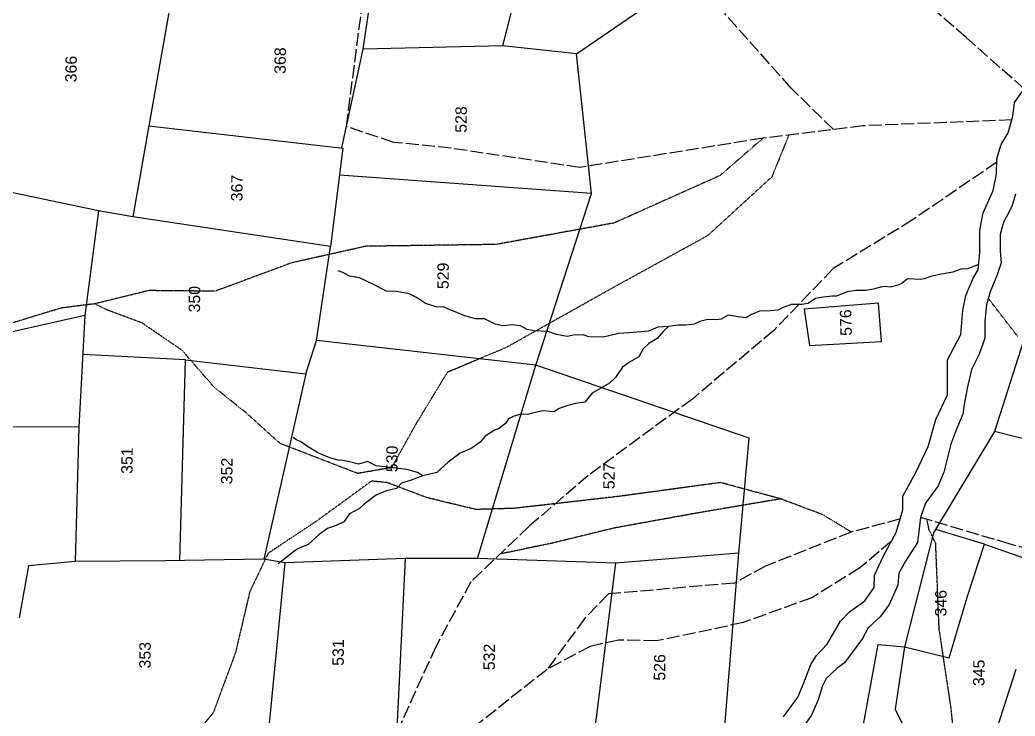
# Model space of a CAD drawing. Header units: inches. Extents: x 343459 to 349076, y 1589263 to 1597215.
# Drawn here: x 344464 to 345382, y 1592724 to 1593366 of the extents above; entities that cross this region are included whole.
import ezdxf

# ---------------------------------------------------------------- set-up
doc = ezdxf.new("R2010")
doc.units = ezdxf.units.IN
doc.header["$MEASUREMENT"] = 0
doc.linetypes.add('ACAD_ISO02W100', pattern=[15, 12, -3])
doc.linetypes.add('ACAD_ISO07W100', pattern=[3, 0, -3])
for name, color, linetype in [('CARTTRACK', 30, 'ACAD_ISO02W100'), ('NALA', 4, 'Continuous'), ('SURVEY_BND', 7, 'Continuous'), ('SURVEY_NO', 7, 'Continuous')]:
    doc.layers.add(name, color=color, linetype=linetype)
doc.layers.add('FOOTPATH', color=150, linetype='ACAD_ISO07W100', lineweight=30)
doc.styles.get("Standard").update_dxf_attribs({"font": 'arial.ttf'})

msp = doc.modelspace()

# ---------------------------------------------------------------- linework, layer by layer
at = {"layer": 'CARTTRACK'}
for p, q in [((344765.08, 1593267.36), (344786.9, 1593435.02)), ((345336.32, 1593349.65), (345265.5, 1593410.7)), ((345175.01, 1593302.94), (345113.89, 1593371.67)), ((345389.97, 1593302.13), (345336.32, 1593349.65)), ((345214.09, 1593264.68), (345175.01, 1593302.94)), ((345378.55, 1593273.47), (345241.6, 1593268.11)), ((344808.71, 1593252.78), (344765.08, 1593267.36)), ((345241.6, 1593268.11), (345149.05, 1593256.58)), ((344861.66, 1593247.38), (344808.71, 1593252.78)), ((345149.05, 1593256.58), (344980.23, 1593229.67)), ((344980.23, 1593229.67), (344861.66, 1593247.38)), ((345364.68, 1593234.45), (345287.05, 1593181.32)), ((345287.05, 1593181.32), (345213.84, 1593136.32)), ((345213.84, 1593136.32), (345159.24, 1593079.41)), ((345159.24, 1593079.41), (345084.06, 1593016.05)), ((345084.06, 1593016.05), (344988.04, 1592945.62)), ((344988.04, 1592945.62), (344933.57, 1592898.63)), ((345275.59, 1592905.4), (345230.46, 1592893.34)), ((345376.89, 1592882.3), (345294.41, 1592906.74)), ((344933.57, 1592898.63), (344879.86, 1592847.43)), ((345230.46, 1592893.34), (345151.38, 1592861.93)), ((345267.74, 1592884.91), (345238.36, 1592860.25)), ((345454.7, 1592860.18), (345376.89, 1592882.3)), ((345151.38, 1592861.93), (345122.83, 1592846.3)), ((345238.36, 1592860.25), (345194.08, 1592832.74)), ((344879.86, 1592847.43), (344847.41, 1592787.58)), ((345122.83, 1592846.3), (345006.74, 1592836.31)), ((345006.74, 1592836.31), (344984.88, 1592813.76)), ((345194.08, 1592832.74), (345130.96, 1592809.77)), ((344984.88, 1592813.76), (344950.06, 1592766.67)), ((345130.96, 1592809.77), (345050.91, 1592792.92)), ((345016.27, 1592793.63), (344989.67, 1592787.85)), ((345050.91, 1592792.92), (345016.27, 1592793.63)), ((344847.41, 1592787.58), (344810.56, 1592705.83)), ((344989.67, 1592787.85), (344950.06, 1592766.67)), ((344950.06, 1592766.67), (344869.85, 1592703.18))]:
    msp.add_line(p, q, dxfattribs=at)
at = {"layer": 'FOOTPATH', "ltscale": 0.01}
for p, q in [((345149.05, 1593256.58), (345109.62, 1593222.2)), ((345172.9, 1593259.55), (345157.22, 1593220.85)), ((345109.62, 1593222.2), (345011.71, 1593178.37)), ((345157.22, 1593220.85), (345098, 1593166.63)), ((345011.71, 1593178.37), (344903.2, 1593158.63)), ((345098, 1593166.63), (345010.27, 1593118.39)), ((344783, 1593156.95), (344714.88, 1593141.73)), ((344903.2, 1593158.63), (344783, 1593156.95)), ((344714.88, 1593141.73), (344644.14, 1593115.53)), ((344583.02, 1593116.07), (344533.05, 1593103.86)), ((344644.14, 1593115.53), (344583.02, 1593116.07)), ((345010.27, 1593118.39), (344912.52, 1593063.57)), ((345384.24, 1593073.45), (345356.9, 1593108.9)), ((344501.87, 1593099.92), (344434.17, 1593079.17)), ((344533.05, 1593103.86), (344501.87, 1593099.92)), ((344544.51, 1593098.14), (344533.05, 1593103.86)), ((344576.58, 1593086.29), (344544.51, 1593098.14)), ((344613.67, 1593060.96), (344576.58, 1593086.29)), ((344642.83, 1593027.27), (344613.67, 1593060.96)), ((344912.52, 1593063.57), (344858.02, 1593040.59)), ((344858.02, 1593040.59), (344829.01, 1592992.77)), ((344672.57, 1593003.38), (344642.83, 1593027.27)), ((344704.02, 1592975.01), (344672.57, 1593003.38)), ((344829.01, 1592992.77), (344806.61, 1592952.69)), ((344775.43, 1592947.4), (344704.02, 1592975.01)), ((344806.61, 1592952.69), (344775.43, 1592947.4)), ((344788.19, 1592940.33), (344737.16, 1592903.16)), ((344802.75, 1592938.91), (344788.19, 1592940.33)), ((344839.53, 1592924.97), (344802.75, 1592938.91)), ((345109.9, 1592938.97), (345016.39, 1592926.22)), ((345165.49, 1592923.94), (345109.9, 1592938.97)), ((344884.32, 1592914.18), (344839.53, 1592924.97)), ((345016.39, 1592926.22), (344919.61, 1592915.17)), ((345165.49, 1592923.94), (345090.68, 1592911.27)), ((345204.38, 1592909.31), (345165.49, 1592923.94)), ((344919.61, 1592915.17), (344884.32, 1592914.18)), ((345090.68, 1592911.27), (345012.58, 1592897.15)), ((345230.46, 1592893.34), (345204.38, 1592909.31)), ((345302.2, 1592895.62), (345300.33, 1592904.99)), ((344737.16, 1592903.16), (344692.88, 1592873.73)), ((345012.58, 1592897.15), (344953.93, 1592882.9)), ((345308.37, 1592883), (345302.2, 1592895.62)), ((344953.93, 1592882.9), (344906.72, 1592873.03)), ((345311.54, 1592804.17), (345308.37, 1592883)), ((344692.88, 1592873.73), (344676.06, 1592838.55)), ((344676.06, 1592838.55), (344662.84, 1592782.23)), ((345322.48, 1592731.56), (345311.54, 1592804.17)), ((344662.84, 1592782.23), (344642.28, 1592726.66)), ((345335.67, 1592607.91), (345322.48, 1592731.56)), ((344642.28, 1592726.66), (344629.36, 1592711.1))]:
    msp.add_line(p, q, dxfattribs=at)
at = {"layer": 'NALA'}
for p, q in [((345380.93, 1593289.51), (345393.05, 1593306.42)), ((345379.62, 1593277.05), (345380.93, 1593289.51)), ((345375.04, 1593261.66), (345379.62, 1593277.05)), ((345368.71, 1593250.69), (345375.04, 1593261.66)), ((345364.76, 1593237.53), (345368.71, 1593250.69)), ((345364.4, 1593223.39), (345364.76, 1593237.53)), ((345361.39, 1593208.55), (345364.4, 1593223.39)), ((345352.11, 1593187.77), (345361.39, 1593208.55)), ((345381.82, 1593205.01), (345378.68, 1593193.64)), ((345378.68, 1593193.64), (345374.57, 1593186.08)), ((345349.09, 1593171.97), (345352.11, 1593187.77)), ((345371.22, 1593179.78), (345369.14, 1593172.45)), ((345374.57, 1593186.08), (345371.22, 1593179.78)), ((345348.91, 1593151.34), (345349.09, 1593171.97)), ((345369.14, 1593172.45), (345367.83, 1593167.91)), ((345367.83, 1593167.91), (345367.69, 1593152.46)), ((345347.57, 1593135.29), (345348.91, 1593151.34)), ((345367.69, 1593152.46), (345368.86, 1593141.82)), ((344761.66, 1593132.89), (344757.45, 1593134.33)), ((345324.17, 1593133.05), (345313.67, 1593131.15)), ((345331.45, 1593135.73), (345324.17, 1593133.05)), ((345337.94, 1593136.21), (345331.45, 1593135.73)), ((345347.98, 1593140.15), (345337.94, 1593136.21)), ((345342.95, 1593127.66), (345347.57, 1593135.29)), ((345368.86, 1593141.82), (345364.97, 1593130.71)), ((344767.8, 1593129.48), (344761.66, 1593132.89)), ((344777.24, 1593127.97), (344767.8, 1593129.48)), ((344789.33, 1593121.87), (344777.24, 1593127.97)), ((345282.49, 1593126.78), (345277.28, 1593122.7)), ((345294.25, 1593126.27), (345282.49, 1593126.78)), ((345297.84, 1593126.91), (345294.25, 1593126.27)), ((345304.89, 1593129.24), (345297.84, 1593126.91)), ((345313.67, 1593131.15), (345304.89, 1593129.24)), ((345336.25, 1593111.66), (345342.95, 1593127.66)), ((345364.97, 1593130.71), (345358.47, 1593114.84)), ((344801.95, 1593115.59), (344789.33, 1593121.87)), ((344811.28, 1593115.15), (344801.95, 1593115.59)), ((344822.88, 1593112.94), (344811.28, 1593115.15)), ((345226.68, 1593115.04), (345216.95, 1593110.88)), ((345234.38, 1593116.17), (345226.68, 1593115.04)), ((345243.9, 1593116.09), (345234.38, 1593116.17)), ((345250.95, 1593117.49), (345243.9, 1593116.09)), ((345257.47, 1593119.16), (345250.95, 1593117.49)), ((345261.72, 1593119.92), (345257.47, 1593119.16)), ((345266.49, 1593119.21), (345261.72, 1593119.92)), ((345272.61, 1593120.75), (345266.49, 1593119.21)), ((345277.28, 1593122.7), (345272.61, 1593120.75)), ((345358.47, 1593114.84), (345355.33, 1593102.96)), ((344829.66, 1593109.68), (344822.88, 1593112.94)), ((344837.89, 1593104.32), (344829.66, 1593109.68)), ((345197.55, 1593108.66), (345190.79, 1593104.31)), ((345204.86, 1593109.92), (345197.55, 1593108.66)), ((345212.57, 1593110.92), (345204.86, 1593109.92)), ((345216.95, 1593110.88), (345212.57, 1593110.92)), ((345333.49, 1593097.78), (345336.25, 1593111.66)), ((344847.72, 1593101.24), (344837.89, 1593104.32)), ((344855.29, 1593100.82), (344847.72, 1593101.24)), ((344860.73, 1593098.3), (344855.29, 1593100.82)), ((344874.41, 1593092.72), (344860.73, 1593098.3)), ((345145.78, 1593097), (345138.59, 1593094.01)), ((345155.69, 1593097.44), (345145.78, 1593097)), ((345162.86, 1593097.91), (345155.69, 1593097.44)), ((345167.66, 1593100.53), (345162.86, 1593097.91)), ((345175.51, 1593103.12), (345167.66, 1593100.53)), ((345184.81, 1593103.17), (345175.51, 1593103.12)), ((345190.79, 1593104.31), (345184.81, 1593103.17)), ((345331.62, 1593075.49), (345333.49, 1593097.78)), ((345355.33, 1593102.96), (345353.67, 1593087.78)), ((344884.25, 1593089.97), (344874.41, 1593092.72)), ((344892.29, 1593089.9), (344884.25, 1593089.97)), ((344902.11, 1593085.05), (344892.29, 1593089.9)), ((345091.06, 1593087.65), (345085.73, 1593085.17)), ((345098.25, 1593089.31), (345091.06, 1593087.65)), ((345106.47, 1593089.24), (345098.25, 1593089.31)), ((345110.46, 1593089.6), (345106.47, 1593089.24)), ((345116.95, 1593093.27), (345110.46, 1593089.6)), ((345126.22, 1593091.72), (345116.95, 1593093.27)), ((345133.25, 1593091), (345126.22, 1593091.72)), ((345138.59, 1593094.01), (345133.25, 1593091)), ((345353.67, 1593087.78), (345353.54, 1593072.34)), ((344909.31, 1593083.58), (344902.11, 1593085.05)), ((344917.77, 1593084.38), (344909.31, 1593083.58)), ((344925.68, 1593083.43), (344917.77, 1593084.38)), ((344931.82, 1593080.21), (344925.68, 1593083.43)), ((344938.32, 1593079.09), (344931.82, 1593080.21)), ((344950.92, 1593078.26), (344938.32, 1593079.09)), ((344958.64, 1593075.73), (344950.92, 1593078.26)), ((345043.47, 1593078.68), (345025.85, 1593077.24)), ((345052.13, 1593082.3), (345043.47, 1593078.68)), ((345057.33, 1593078.51), (345051.69, 1593071.92)), ((345062.14, 1593082.99), (345052.13, 1593082.3)), ((345062.14, 1593082.99), (345057.33, 1593078.51)), ((345070.73, 1593084.11), (345062.14, 1593082.99)), ((345078.16, 1593084.04), (345070.73, 1593084.11)), ((345085.73, 1593085.17), (345078.16, 1593084.04)), ((344968.48, 1593073.88), (344958.64, 1593075.73)), ((344974.48, 1593075.06), (344968.48, 1593073.88)), ((344983.29, 1593075.15), (344974.48, 1593075.06)), ((344988.73, 1593073.52), (344983.29, 1593075.15)), ((345002.05, 1593073.22), (344988.73, 1593073.52)), ((345015.98, 1593076.63), (345002.05, 1593073.22)), ((345025.85, 1593077.24), (345015.98, 1593076.63)), ((345051.69, 1593071.92), (345043.82, 1593067.2)), ((345319.2, 1593052.34), (345331.62, 1593075.49)), ((345353.54, 1593072.34), (345348.35, 1593057.44)), ((345038.6, 1593062.33), (345034.74, 1593055)), ((345043.82, 1593067.2), (345038.6, 1593062.33)), ((345034.74, 1593055), (345026.07, 1593050.16)), ((345319.39, 1593019.97), (345319.2, 1593052.34)), ((345348.35, 1593057.44), (345341.39, 1593043.32)), ((345019.66, 1593045.57), (345013.21, 1593035.92)), ((345026.07, 1593050.16), (345019.66, 1593045.57)), ((345341.39, 1593043.32), (345337.71, 1593027.4)), ((345013.21, 1593035.92), (345007.72, 1593030.66)), ((344999.72, 1593026.21), (344991.58, 1593021.36)), ((345007.72, 1593030.66), (344999.72, 1593026.21)), ((345337.71, 1593027.4), (345334.8, 1593012.74)), ((344991.58, 1593021.36), (344984.77, 1593013.01)), ((345308.41, 1592997.04), (345319.39, 1593019.97)), ((344946.21, 1593005.11), (344936.28, 1593003.08)), ((344956.56, 1593004.36), (344946.21, 1593005.11)), ((344961.23, 1593007.24), (344956.56, 1593004.36)), ((344969.08, 1593010.1), (344961.23, 1593007.24)), ((344976.4, 1593012.02), (344969.08, 1593010.1)), ((344984.77, 1593013.01), (344976.4, 1593012.02)), ((345334.8, 1593012.74), (345333.44, 1593002.12)), ((344914.6, 1592997.82), (344911.78, 1592993.33)), ((344918.87, 1593000.04), (344914.6, 1592997.82)), ((344925.66, 1593001.98), (344918.87, 1593000.04)), ((344932.42, 1593001.92), (344925.66, 1593001.98)), ((344936.28, 1593003.08), (344932.42, 1593001.92)), ((345301.48, 1592972.16), (345308.41, 1592997.04)), ((345333.44, 1593002.12), (345326.98, 1592986.73)), ((344902.17, 1592987.7), (344893.01, 1592981.92)), ((344905.36, 1592988.6), (344902.17, 1592987.7)), ((344911.78, 1592993.33), (344905.36, 1592988.6)), ((345326.98, 1592986.73), (345322.32, 1592974.36)), ((344718.53, 1592978.74), (344716.16, 1592980.6)), ((344723.66, 1592976.11), (344718.53, 1592978.74)), ((344893.01, 1592981.92), (344888.31, 1592976.12)), ((344728.42, 1592972.94), (344723.66, 1592976.11)), ((344738.72, 1592966.39), (344728.42, 1592972.94)), ((344880.16, 1592970.34), (344869.9, 1592966.05)), ((344888.31, 1592976.12), (344880.16, 1592970.34)), ((345290.5, 1592948.76), (345301.48, 1592972.16)), ((345322.32, 1592974.36), (345315.77, 1592948.59)), ((344749.72, 1592961.69), (344738.72, 1592966.39)), ((344757.43, 1592959.78), (344749.72, 1592961.69)), ((344761.47, 1592959.37), (344757.43, 1592959.78)), ((344766.8, 1592958.41), (344761.47, 1592959.37)), ((344869.9, 1592966.05), (344858.81, 1592957.91)), ((344776.16, 1592956.11), (344766.8, 1592958.41)), ((344784.58, 1592958.41), (344776.16, 1592956.11)), ((344792.46, 1592954.47), (344784.58, 1592958.41)), ((344820.76, 1592950.91), (344792.46, 1592954.47)), ((344830.49, 1592948.43), (344820.76, 1592950.91)), ((344858.81, 1592957.91), (344848.44, 1592948.23)), ((344824.75, 1592941.13), (344815.98, 1592938.29)), ((344835.41, 1592945.29), (344824.75, 1592941.13)), ((344835.41, 1592945.29), (344830.49, 1592948.43)), ((344848.44, 1592948.23), (344835.41, 1592945.29)), ((345278.09, 1592926.57), (345290.5, 1592948.76)), ((345315.77, 1592948.59), (345310.6, 1592935.98)), ((344802.12, 1592931.5), (344792.79, 1592927.6)), ((344811.29, 1592933.41), (344802.12, 1592931.5)), ((344815.98, 1592938.29), (344811.29, 1592933.41)), ((345310.6, 1592935.98), (345299.08, 1592920.12)), ((344792.79, 1592927.6), (344781.57, 1592918.92)), ((345277.98, 1592913.86), (345278.09, 1592926.57)), ((344777.28, 1592915.11), (344767.95, 1592910.14)), ((344781.57, 1592918.92), (344777.28, 1592915.11)), ((345272.04, 1592892.81), (345277.98, 1592913.86)), ((345299.08, 1592920.12), (345294.41, 1592906.74)), ((344767.95, 1592910.14), (344762.71, 1592902.88)), ((345294.41, 1592906.74), (345291.56, 1592883.82)), ((344747.56, 1592896.48), (344740.08, 1592891.23)), ((344755.68, 1592899.33), (344747.56, 1592896.48)), ((344762.71, 1592902.88), (344755.68, 1592899.33)), ((344740.08, 1592891.23), (344729.78, 1592881.88)), ((345260.36, 1592871.33), (345272.04, 1592892.81)), ((344719.83, 1592877.44), (344713.82, 1592873.24)), ((344723.12, 1592879.15), (344719.83, 1592877.44)), ((344729.78, 1592881.88), (344723.12, 1592879.15)), ((345291.56, 1592883.82), (345286.17, 1592875)), ((344710.21, 1592870.08), (344702.11, 1592864.06)), ((344713.82, 1592873.24), (344710.21, 1592870.08)), ((345251.82, 1592853.66), (345260.36, 1592871.33)), ((345286.17, 1592875), (345280.53, 1592866.44)), ((345280.53, 1592866.44), (345274.37, 1592855.35)), ((345251.72, 1592842.15), (345251.82, 1592853.66)), ((345274.37, 1592855.35), (345273.51, 1592844.47)), ((345242.98, 1592829.76), (345251.72, 1592842.15)), ((345273.51, 1592844.47), (345265.51, 1592826.57)), ((345229.04, 1592819.74), (345242.98, 1592829.76)), ((345265.51, 1592826.57), (345257.32, 1592815.24)), ((345220.58, 1592811.18), (345229.04, 1592819.74)), ((345257.32, 1592815.24), (345246.1, 1592804.96)), ((345208.42, 1592789.95), (345220.58, 1592811.18)), ((345246.1, 1592804.96), (345240.96, 1592795.13)), ((345240.96, 1592795.13), (345231.49, 1592782.3)), ((345198.51, 1592779.48), (345208.42, 1592789.95)), ((345193.4, 1592771.14), (345198.51, 1592779.48)), ((345231.49, 1592782.3), (345224.32, 1592772.74)), ((345186.79, 1592754.17), (345193.4, 1592771.14)), ((345217.45, 1592767.74), (345207.27, 1592758.15)), ((345224.32, 1592772.74), (345217.45, 1592767.74)), ((345207.27, 1592758.15), (345203.93, 1592751.59)), ((345181.4, 1592741.03), (345186.79, 1592754.17)), ((345203.93, 1592751.59), (345200.02, 1592738.46)), ((345167.94, 1592722.79), (345181.4, 1592741.03)), ((345200.02, 1592738.46), (345193.82, 1592724.33)), ((345193.82, 1592724.33), (345187.68, 1592715.78))]:
    msp.add_line(p, q, dxfattribs=at)
at = {"layer": 'SURVEY_BND'}
for p, q in [((344780.62, 1593338.73), (344808.06, 1593524.66)), ((344909.44, 1593341.84), (344953.91, 1593517.2)), ((344612.52, 1593434.61), (344582.95, 1593268.19)), ((344977.07, 1593334.52), (345118.99, 1593431.52)), ((344761.01, 1593247.65), (344780.62, 1593338.73)), ((344909.44, 1593341.84), (344780.62, 1593338.73)), ((344977.07, 1593334.52), (344909.44, 1593341.84)), ((344990.97, 1593205.71), (344977.07, 1593334.52)), ((344582.95, 1593268.19), (344568.2, 1593184.23)), ((344582.95, 1593268.19), (344761.78, 1593247.56)), ((344761.78, 1593247.56), (344750.52, 1593156.67)), ((344990.97, 1593205.71), (344758.68, 1593222.54)), ((344475.02, 1593202.45), (344417.18, 1593215.26)), ((344536.63, 1593189.58), (344475.02, 1593202.45)), ((344939.76, 1593047.31), (344990.97, 1593205.71)), ((344536.63, 1593189.58), (344523.86, 1593093.01)), ((344568.2, 1593184.23), (344536.63, 1593189.58)), ((344750.52, 1593156.67), (344568.2, 1593184.23)), ((344737.5, 1593070.03), (344750.52, 1593156.67)), ((345255.73, 1593104.34), (345187.13, 1593098.85)), ((345187.13, 1593098.85), (345191.99, 1593065.42)), ((345258.56, 1593068.99), (345255.73, 1593104.34)), ((344523.86, 1593093.01), (344382.13, 1593061.26)), ((344523.86, 1593093.01), (344518.45, 1592990.02)), ((345394.1, 1593085.09), (345362.66, 1592985.96)), ((344727.7, 1593039.24), (344737.5, 1593070.03)), ((344939.76, 1593047.31), (344737.5, 1593070.03)), ((345191.99, 1593065.42), (345258.56, 1593068.99)), ((344616.75, 1593052.22), (344521.98, 1593057.21)), ((344611.46, 1592866.97), (344616.75, 1593052.22)), ((344616.75, 1593052.22), (344727.7, 1593039.24)), ((344885.9, 1592868.97), (344939.76, 1593047.31)), ((345136.48, 1592979.97), (344939.76, 1593047.31)), ((344727.7, 1593039.24), (344689.01, 1592868.25)), ((344518.45, 1592990.02), (344372.68, 1592990.63)), ((344518.45, 1592990.02), (344514.95, 1592866.05)), ((345126.8, 1592873.85), (345136.48, 1592979.97)), ((345362.66, 1592985.96), (345306.47, 1592892.58)), ((345418.94, 1592971.6), (345362.66, 1592985.96)), ((345353.24, 1592882.19), (345308.42, 1592895.82)), ((345306.47, 1592892.58), (345279.47, 1592787.49)), ((345337.54, 1592834.11), (345353.24, 1592882.19)), ((345353.24, 1592882.19), (345418.07, 1592859.43)), ((344689.01, 1592868.25), (344597.78, 1592866.75)), ((344708.41, 1592864.82), (344689.01, 1592868.25)), ((344819.54, 1592868.97), (344708.41, 1592864.82)), ((344811.91, 1592711.94), (344819.54, 1592868.97)), ((344885.9, 1592868.97), (344819.54, 1592868.97)), ((345013.49, 1592864.5), (344885.9, 1592868.97)), ((345126.8, 1592873.85), (345013.49, 1592864.5)), ((345112.06, 1592689.03), (345126.8, 1592873.85)), ((344472.06, 1592862.13), (344463.49, 1592814.15)), ((344514.95, 1592866.05), (344472.06, 1592862.13)), ((344597.78, 1592866.75), (344514.95, 1592866.05)), ((344708.41, 1592864.82), (344692.71, 1592704.03)), ((344991.82, 1592692.49), (345013.49, 1592864.5)), ((345320.89, 1592777.22), (345337.54, 1592834.11)), ((345241.23, 1592712.48), (345255.36, 1592789.66)), ((345255.36, 1592789.66), (345279.47, 1592787.49)), ((345279.47, 1592787.49), (345271.01, 1592729.82)), ((345279.47, 1592787.49), (345320.89, 1592777.22)), ((345382.1, 1592766.46), (345349.93, 1592665.85)), ((345271.01, 1592729.82), (345293.44, 1592685.21))]:
    msp.add_line(p, q, dxfattribs=at)

# ---------------------------------------------------------------- texts
at = {"layer": 'SURVEY_NO'}
for s, rotation, oblique, p in [('368', 89.4935, 360, (344709.13, 1593315.95)), ('366', 89.4935, 360, (344516.36, 1593308.14)), ('367', 89.4935, 360, (344669.25, 1593198.39)), ('529', 89.4935, 360, (344859.34, 1593117.4)), ('350', 89.4935, 360, (344630.13, 1593095.87)), ('576', 91.33764, 0, (345231.04, 1593074.41)), ('351', 89.4935, 360, (344567.94, 1592946.95)), ('352', 89.4935, 360, (344659.96, 1592937.36)), ('531', 89.4935, 360, (344762.66, 1592769.88)), ('532', 89.4935, 360, (344901.91, 1592765.83)), ('526', 89.4935, 360, (345058.97, 1592756.22)), ('345', 89.4935, 360, (345353.28, 1592751.15))]:
    msp.add_text(s, height=10.499, rotation=rotation, dxfattribs=dict(at, oblique=oblique)).set_placement(p)
for s, p in [('528', (344875.92, 1593261.61)), ('530', (344812.24, 1592948.55)), ('527', (345012.35, 1592932.8)), ('346', (345318.24, 1592815.47)), ('353', (344584.53, 1592767.43))]:
    msp.add_text(s, height=10.499, rotation=89.4935, dxfattribs=at).set_placement(p)

doc.saveas('drawing.dxf')
